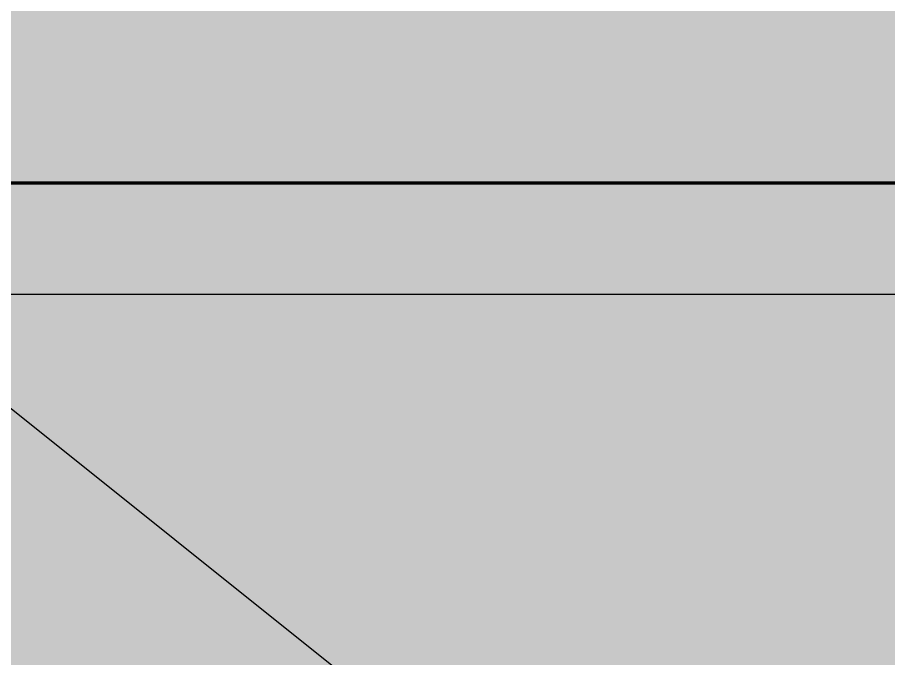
# Model space of a CAD drawing. Header units: millimetres. Extents: x 401 to 30661, y 2016 to 22119.
# Drawn here: x 16757 to 17551, y 14683 to 15267 of the extents above; entities that cross this region are included whole.
import ezdxf

# ---------------------------------------------------------------- set-up
doc = ezdxf.new("R2010")
doc.units = ezdxf.units.MM
doc.layers.add('4TH DETAILS', color=125, linetype='Continuous', lineweight=15, true_color=0x39ffb0)
doc.layers.add('BACKGROUND', color=7, linetype='Continuous', true_color=0x000000)
doc.layers.add('GLOW-CYAN', color=7, linetype='Continuous', lineweight=100, true_color=0x7debff, transparency=0.8)
doc.layers.add('GLOW-EMERALD-2', color=7, linetype='Continuous', lineweight=30, true_color=0x39ffb0, transparency=0.8)
doc.layers.add('LAYOUT', color=83, linetype='Continuous', lineweight=50, true_color=0x7debff, plot=False)

msp = doc.modelspace()

# ---------------------------------------------------------------- hatches: boundary and pattern name
at = {"layer": 'BACKGROUND'}
h = msp.add_hatch(color=256, dxfattribs=at)
h.dxf.hatch_style = 1
h.paths.add_polyline_path([(400.723, 2015.745), (30660.634, 2015.745), (30660.634, 22119.328), (400.723, 22119.328)])

# ---------------------------------------------------------------- linework, layer by layer
at = {"layer": '4TH DETAILS'}
msp.add_lwpolyline([(9649.126, 6214.575), (18449.126, 6214.575), (18449.126, 15014.575), (9649.126, 15014.575)], close=True, dxfattribs=at)
msp.add_lwpolyline([(16270.229, 15014.575), (16512.728, 14910.647), (16751.181, 14910.647), (17943.449, 13956.832), (18181.903, 12764.564), (18181.903, 12049.203), (17704.996, 10380.028), (17704.996, 9489.575)], dxfattribs=at)
at = {"layer": 'GLOW-CYAN'}
msp.add_lwpolyline([(18550.723, 15115.853), (9550.723, 15115.853), (9550.723, 6115.853), (18550.723, 6115.853)], close=True, dxfattribs=at)
at = {"layer": 'GLOW-EMERALD-2'}
msp.add_lwpolyline([(9649.126, 6214.575), (18449.126, 6214.575), (18449.126, 15014.575), (9649.126, 15014.575)], close=True, dxfattribs=at)
msp.add_lwpolyline([(16270.229, 15014.575), (16512.728, 14910.647), (16751.181, 14910.647), (17943.449, 13956.832), (18181.903, 12764.564), (18181.903, 12049.203), (17704.996, 10380.028), (17704.996, 9489.575)], dxfattribs=at)
at = {"layer": 'LAYOUT'}
msp.add_lwpolyline([(18550.723, 15115.853), (9550.723, 15115.853), (9550.723, 6115.853), (18550.723, 6115.853)], close=True, dxfattribs=at)

doc.saveas('drawing.dxf')
